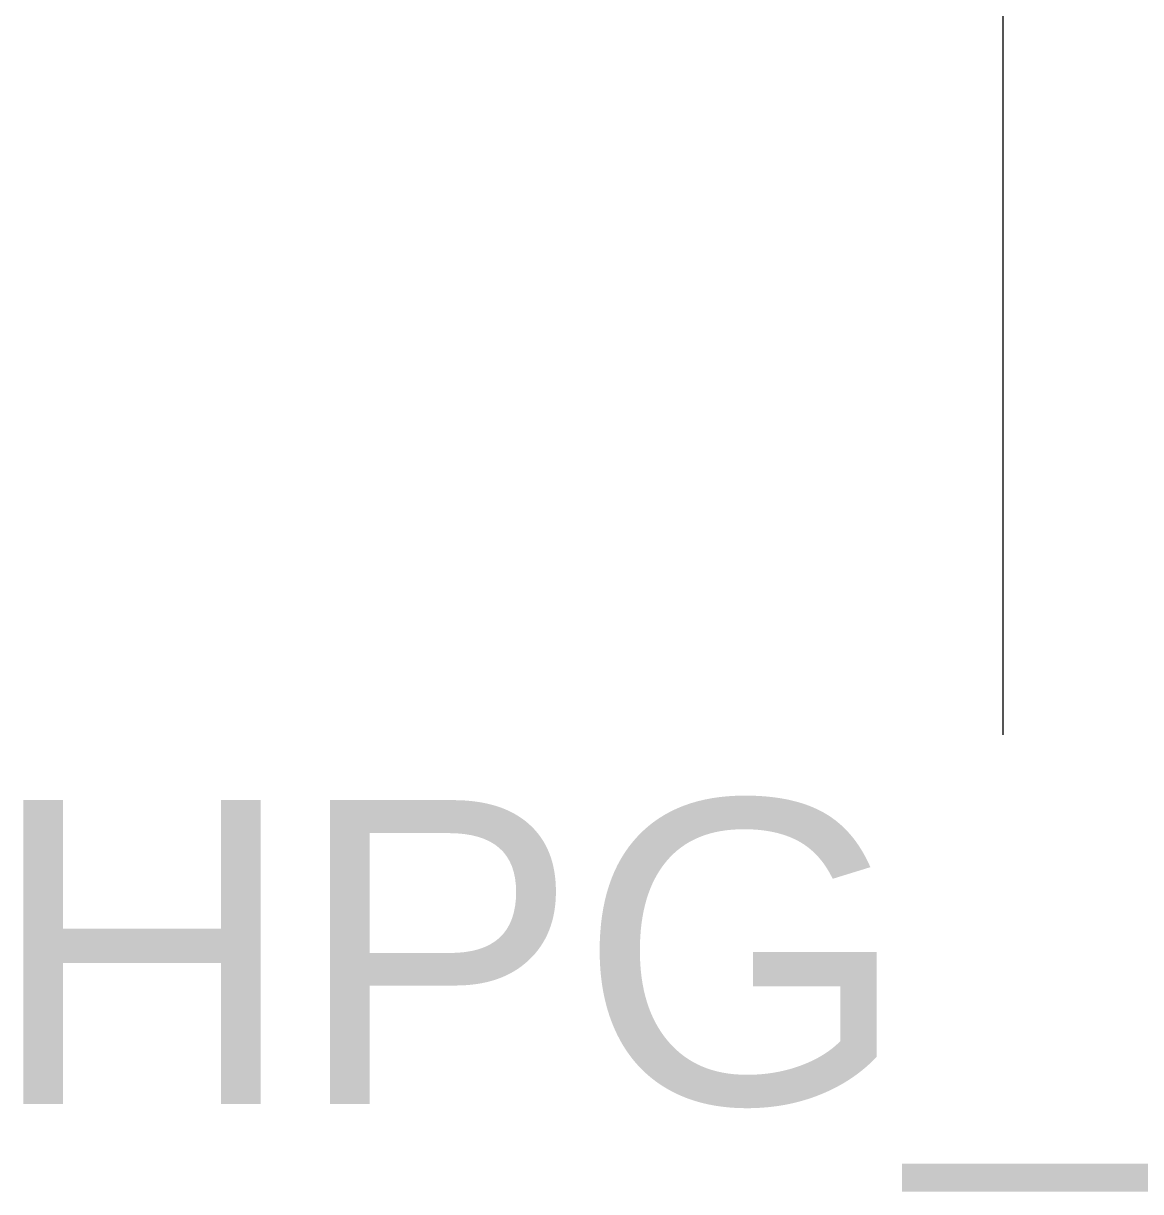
# Model space of a CAD drawing. Header units: millimetres. Extents: x 0 to 1052, y -731 to 0.
# Drawn here: x 228.4 to 577.6, y -730.7 to -365.3 of the extents above; entities that cross this region are included whole.
import ezdxf
from ezdxf.enums import TextEntityAlignment as Align

# ---------------------------------------------------------------- set-up
doc = ezdxf.new("R2010")
doc.units = ezdxf.units.MM
doc.header["$LTSCALE"] = 1000
doc.header["$MEASUREMENT"] = 0
doc.linetypes.add('1', pattern=[0])
doc.layers.get('0').update_dxf_attribs({"linetype": '1'})
doc.layers.add('HPG Equipment Code', color=130, linetype='Continuous')
doc.styles.add('ARIAL', font='arial.ttf')
doc.dimstyles.new('DIM-100', dxfattribs={"dimtxt": 125, "dimasz": 66, "dimexe": 1, "dimexo": 0, "dimgap": 0, "dimtad": 0, "dimtih": 1, "dimtoh": 1, "dimdec": 0, "dimrnd": 10, "dimzin": 3, "dimdsep": 46, "dimtxsty": 'ARIAL', "dimblk": 'OBLIQUE', "dimcen": 1, "dimdle": 1, "dimclrd": 256, "dimclre": 256, "dimclrt": 256, "dimazin": 0, "dimtfac": 1, "dimtdec": 0, "dimtofl": 0, "dimtmove": 0, "dimatfit": 3, "dimldrblk": 'OPEN', "dimfxl": 1, "dimtfill": 1, "dimtolj": 1, "dimtzin": 0, "dimarcsym": 0})

# ---------------------------------------------------------------- blocks, each defined once
blk = doc.blocks.new('_Oblique')
at = {"color": 0, "linetype": 'ByBlock', "lineweight": -2}
blk.add_line((-0.5, -0.5), (0.5, 0.5), dxfattribs=at)

msp = doc.modelspace()

# ---------------------------------------------------------------- leaders
at = {"layer": 'HPG Equipment Code', "ltscale": 0.8}
msp.add_leader([(534.61, -216.77), (534.61, -655.76)], dimstyle='DIM-100', override={"dimasz": 65, "dimgap": 0, "dimtad": 0, "dimldrblk": 'Dot'}, dxfattribs=at)

# ---------------------------------------------------------------- next in the draw order: wipeouts: each hides what was drawn before it
at = {"ltscale": 0.8}
msp.add_wipeout([(809.46, -652.2), (808.71, -645.13), (807.24, -638.17), (805.04, -631.41), (802.15, -624.91), (798.59, -618.76), (794.41, -613), (789.65, -607.72), (784.37, -602.96), (778.62, -598.78), (772.46, -595.22), (765.96, -592.33), (759.2, -590.13), (752.24, -588.66), (538.17, -587.91), (468.06, -587.91), (316.99, -588.66), (310.03, -590.13), (303.27, -592.33), (296.77, -595.22), (290.61, -598.78), (284.86, -602.96), (279.58, -607.72), (274.82, -613), (270.64, -618.76), (267.08, -624.91), (264.19, -631.41), (261.99, -638.17), (260.51, -645.13), (259.77, -652.2), (259.77, -659.31), (260.51, -666.38), (261.99, -673.34), (264.19, -680.1), (267.08, -686.6), (270.64, -692.76), (274.82, -698.51), (279.58, -703.79), (284.86, -708.55), (290.61, -712.73), (296.77, -716.29), (303.27, -719.18), (310.03, -721.38), (316.99, -722.86), (468.06, -723.6), (538.17, -723.6), (752.24, -722.86), (759.2, -721.38), (765.96, -719.18), (772.46, -716.29), (778.62, -712.73), (784.37, -708.55), (789.65, -703.79), (794.41, -698.51), (798.59, -692.76), (802.15, -686.6), (805.04, -680.1), (807.24, -673.34), (808.71, -666.38), (809.46, -659.31)], dxfattribs=at).translate(0, 0, 0).dxf.layer = 'HPG Equipment Code'

# ---------------------------------------------------------------- next in the draw order: texts
at = {"layer": 'HPG Equipment Code', "color": 4, "style": 'ARIAL', "flags": 4}
msp.add_attdef('HPG_TAG', text='HPG-01', height=95, dxfattribs=at).set_placement((534.61, -655.76, 0), align=Align.MIDDLE_CENTER)

doc.saveas('drawing.dxf')
